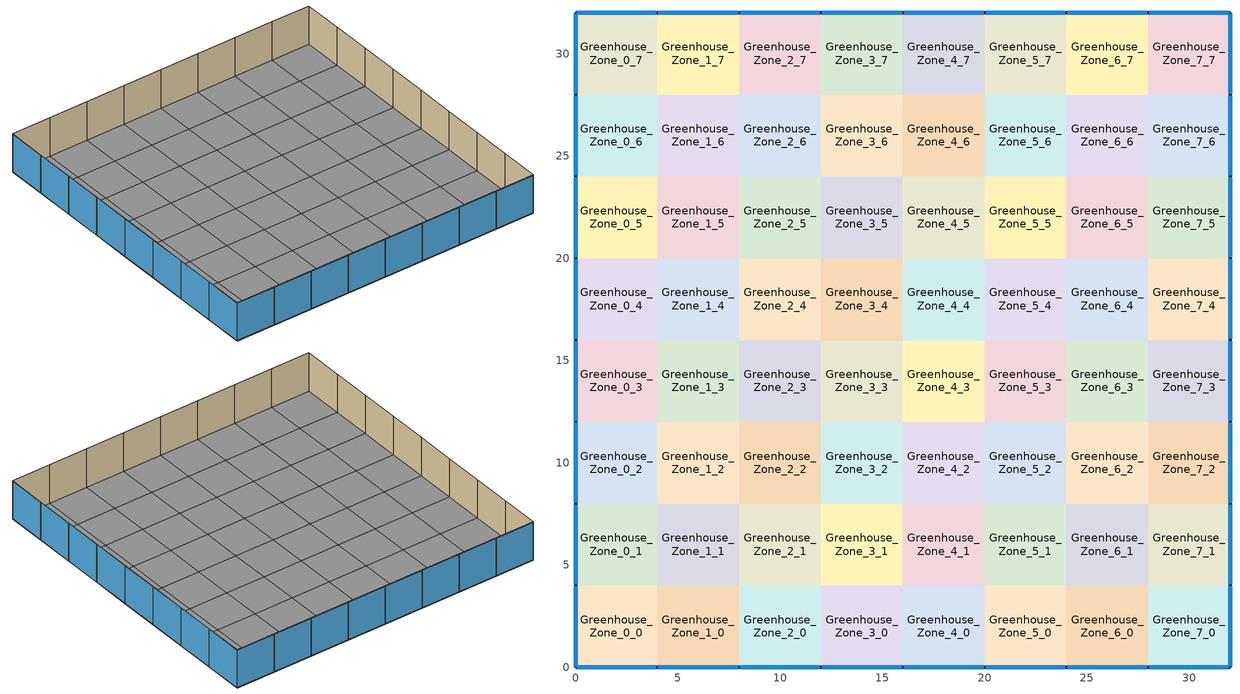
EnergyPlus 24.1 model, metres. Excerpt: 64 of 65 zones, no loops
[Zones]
Greenhouse_Zone_0_0
 floor ground (Floor Construction): 0,0 0,4 4,4 4,0 z0
 wall outside (Wall Construction): 0,4 0,0 4,0 z0:4
 window (Window Construction Main): 0,3.95 0,0.05 / 0.05,0 3.95,0 z0.05:3.95
Greenhouse_Zone_0_1
 floor ground (Floor Construction): 0,4 0,8 4,8 4,4 z0
 wall outside (Wall Construction): 0,8 0,4 z0:4
 window (Window Construction Main): 0,7.95 0,4.05 z0.05:3.95
Greenhouse_Zone_0_2
 floor ground (Floor Construction): 0,8 0,12 4,12 4,8 z0
 wall outside (Wall Construction): 0,12 0,8 z0:4
 window (Window Construction Main): 0,11.95 0,8.05 z0.05:3.95
Greenhouse_Zone_0_3
 floor ground (Floor Construction): 0,12 0,16 4,16 4,12 z0
 wall outside (Wall Construction): 0,16 0,12 z0:4
 window (Window Construction Main): 0,15.95 0,12.05 z0.05:3.95
Greenhouse_Zone_0_4
 floor ground (Floor Construction): 0,16 0,20 4,20 4,16 z0
 wall outside (Wall Construction): 0,20 0,16 z0:4
 window (Window Construction Main): 0,19.95 0,16.05 z0.05:3.95
Greenhouse_Zone_0_5
 floor ground (Floor Construction): 0,20 0,24 4,24 4,20 z0
 wall outside (Wall Construction): 0,24 0,20 z0:4
 window (Window Construction Main): 0,23.95 0,20.05 z0.05:3.95
Greenhouse_Zone_0_6
 floor ground (Floor Construction): 0,24 0,28 4,28 4,24 z0
 wall outside (Wall Construction): 0,28 0,24 z0:4
 window (Window Construction Main): 0,27.95 0,24.05 z0.05:3.95
Greenhouse_Zone_0_7
 floor ground (Floor Construction): 0,28 0,32 4,32 4,28 z0
 wall outside (Wall Construction): 4,32 0,32 0,28 z0:4
 window (Window Construction Main): 0,31.95 0,28.05 / 3.95,32 0.05,32 z0.05:3.95
Greenhouse_Zone_1_0
 floor ground (Floor Construction): 4,0 4,4 8,4 8,0 z0
 wall outside (Wall Construction): 4,0 8,0 z0:4
 window (Window Construction Main): 4.05,0 7.95,0 z0.05:3.95
Greenhouse_Zone_1_1
 floor ground (Floor Construction): 4,4 4,8 8,8 8,4 z0
Greenhouse_Zone_1_2
 floor ground (Floor Construction): 4,8 4,12 8,12 8,8 z0
Greenhouse_Zone_1_3
 floor ground (Floor Construction): 4,12 4,16 8,16 8,12 z0
Greenhouse_Zone_1_4
 floor ground (Floor Construction): 4,16 4,20 8,20 8,16 z0
Greenhouse_Zone_1_5
 floor ground (Floor Construction): 4,20 4,24 8,24 8,20 z0
Greenhouse_Zone_1_6
 floor ground (Floor Construction): 4,24 4,28 8,28 8,24 z0
Greenhouse_Zone_1_7
 floor ground (Floor Construction): 4,28 4,32 8,32 8,28 z0
 wall outside (Wall Construction): 8,32 4,32 z0:4
 window (Window Construction Main): 7.95,32 4.05,32 z0.05:3.95
Greenhouse_Zone_2_0
 floor ground (Floor Construction): 8,0 8,4 12,4 12,0 z0
 wall outside (Wall Construction): 8,0 12,0 z0:4
 window (Window Construction Main): 8.05,0 11.95,0 z0.05:3.95
Greenhouse_Zone_2_1
 floor ground (Floor Construction): 8,4 8,8 12,8 12,4 z0
Greenhouse_Zone_2_2
 floor ground (Floor Construction): 8,8 8,12 12,12 12,8 z0
Greenhouse_Zone_2_3
 floor ground (Floor Construction): 8,12 8,16 12,16 12,12 z0
Greenhouse_Zone_2_4
 floor ground (Floor Construction): 8,16 8,20 12,20 12,16 z0
Greenhouse_Zone_2_5
 floor ground (Floor Construction): 8,20 8,24 12,24 12,20 z0
Greenhouse_Zone_2_6
 floor ground (Floor Construction): 8,24 8,28 12,28 12,24 z0
Greenhouse_Zone_2_7
 floor ground (Floor Construction): 8,28 8,32 12,32 12,28 z0
 wall outside (Wall Construction): 12,32 8,32 z0:4
 window (Window Construction Main): 11.95,32 8.05,32 z0.05:3.95
Greenhouse_Zone_3_0
 floor ground (Floor Construction): 12,0 12,4 16,4 16,0 z0
 wall outside (Wall Construction): 12,0 16,0 z0:4
 window (Window Construction Main): 12.05,0 15.95,0 z0.05:3.95
Greenhouse_Zone_3_1
 floor ground (Floor Construction): 12,4 12,8 16,8 16,4 z0
Greenhouse_Zone_3_2
 floor ground (Floor Construction): 12,8 12,12 16,12 16,8 z0
Greenhouse_Zone_3_3
 floor ground (Floor Construction): 12,12 12,16 16,16 16,12 z0
Greenhouse_Zone_3_4
 floor ground (Floor Construction): 12,16 12,20 16,20 16,16 z0
Greenhouse_Zone_3_5
 floor ground (Floor Construction): 12,20 12,24 16,24 16,20 z0
Greenhouse_Zone_3_6
 floor ground (Floor Construction): 12,24 12,28 16,28 16,24 z0
Greenhouse_Zone_3_7
 floor ground (Floor Construction): 12,28 12,32 16,32 16,28 z0
 wall outside (Wall Construction): 16,32 12,32 z0:4
 window (Window Construction Main): 15.95,32 12.05,32 z0.05:3.95
Greenhouse_Zone_4_0
 floor ground (Floor Construction): 16,0 16,4 20,4 20,0 z0
 wall outside (Wall Construction): 16,0 20,0 z0:4
 window (Window Construction Main): 16.05,0 19.95,0 z0.05:3.95
Greenhouse_Zone_4_1
 floor ground (Floor Construction): 16,4 16,8 20,8 20,4 z0
Greenhouse_Zone_4_2
 floor ground (Floor Construction): 16,8 16,12 20,12 20,8 z0
Greenhouse_Zone_4_3
 floor ground (Floor Construction): 16,12 16,16 20,16 20,12 z0
Greenhouse_Zone_4_4
 floor ground (Floor Construction): 16,16 16,20 20,20 20,16 z0
Greenhouse_Zone_4_5
 floor ground (Floor Construction): 16,20 16,24 20,24 20,20 z0
Greenhouse_Zone_4_6
 floor ground (Floor Construction): 16,24 16,28 20,28 20,24 z0
Greenhouse_Zone_4_7
 floor ground (Floor Construction): 16,28 16,32 20,32 20,28 z0
 wall outside (Wall Construction): 20,32 16,32 z0:4
 window (Window Construction Main): 19.95,32 16.05,32 z0.05:3.95
Greenhouse_Zone_5_0
 floor ground (Floor Construction): 20,0 20,4 24,4 24,0 z0
 wall outside (Wall Construction): 20,0 24,0 z0:4
 window (Window Construction Main): 20.05,0 23.95,0 z0.05:3.95
Greenhouse_Zone_5_1
 floor ground (Floor Construction): 20,4 20,8 24,8 24,4 z0
Greenhouse_Zone_5_2
 floor ground (Floor Construction): 20,8 20,12 24,12 24,8 z0
Greenhouse_Zone_5_3
 floor ground (Floor Construction): 20,12 20,16 24,16 24,12 z0
Greenhouse_Zone_5_4
 floor ground (Floor Construction): 20,16 20,20 24,20 24,16 z0
Greenhouse_Zone_5_5
 floor ground (Floor Construction): 20,20 20,24 24,24 24,20 z0
Greenhouse_Zone_5_6
 floor ground (Floor Construction): 20,24 20,28 24,28 24,24 z0
Greenhouse_Zone_5_7
 floor ground (Floor Construction): 20,28 20,32 24,32 24,28 z0
 wall outside (Wall Construction): 24,32 20,32 z0:4
 window (Window Construction Main): 23.95,32 20.05,32 z0.05:3.95
Greenhouse_Zone_6_0
 floor ground (Floor Construction): 24,0 24,4 28,4 28,0 z0
 wall outside (Wall Construction): 24,0 28,0 z0:4
 window (Window Construction Main): 24.05,0 27.95,0 z0.05:3.95
Greenhouse_Zone_6_1
 floor ground (Floor Construction): 24,4 24,8 28,8 28,4 z0
Greenhouse_Zone_6_2
 floor ground (Floor Construction): 24,8 24,12 28,12 28,8 z0
Greenhouse_Zone_6_3
 floor ground (Floor Construction): 24,12 24,16 28,16 28,12 z0
Greenhouse_Zone_6_4
 floor ground (Floor Construction): 24,16 24,20 28,20 28,16 z0
Greenhouse_Zone_6_5
 floor ground (Floor Construction): 24,20 24,24 28,24 28,20 z0
Greenhouse_Zone_6_6
 floor ground (Floor Construction): 24,24 24,28 28,28 28,24 z0
Greenhouse_Zone_6_7
 floor ground (Floor Construction): 24,28 24,32 28,32 28,28 z0
 wall outside (Wall Construction): 28,32 24,32 z0:4
 window (Window Construction Main): 27.95,32 24.05,32 z0.05:3.95
Greenhouse_Zone_7_0
 floor ground (Floor Construction): 28,0 28,4 32,4 32,0 z0
 wall outside (Wall Construction): 28,0 32,0 32,4 z0:4
 window (Window Construction Main): 32,0.05 32,3.95 / 28.05,0 31.95,0 z0.05:3.95
Greenhouse_Zone_7_1
 floor ground (Floor Construction): 28,4 28,8 32,8 32,4 z0
 wall outside (Wall Construction): 32,4 32,8 z0:4
 window (Window Construction Main): 32,4.05 32,7.95 z0.05:3.95
Greenhouse_Zone_7_2
 floor ground (Floor Construction): 28,8 28,12 32,12 32,8 z0
 wall outside (Wall Construction): 32,8 32,12 z0:4
 window (Window Construction Main): 32,8.05 32,11.95 z0.05:3.95
Greenhouse_Zone_7_3
 floor ground (Floor Construction): 28,12 28,16 32,16 32,12 z0
 wall outside (Wall Construction): 32,12 32,16 z0:4
 window (Window Construction Main): 32,12.05 32,15.95 z0.05:3.95
Greenhouse_Zone_7_4
 floor ground (Floor Construction): 28,16 28,20 32,20 32,16 z0
 wall outside (Wall Construction): 32,16 32,20 z0:4
 window (Window Construction Main): 32,16.05 32,19.95 z0.05:3.95
Greenhouse_Zone_7_5
 floor ground (Floor Construction): 28,20 28,24 32,24 32,20 z0
 wall outside (Wall Construction): 32,20 32,24 z0:4
 window (Window Construction Main): 32,20.05 32,23.95 z0.05:3.95
Greenhouse_Zone_7_6
 floor ground (Floor Construction): 28,24 28,28 32,28 32,24 z0
 wall outside (Wall Construction): 32,24 32,28 z0:4
 window (Window Construction Main): 32,24.05 32,27.95 z0.05:3.95
Greenhouse_Zone_7_7
 floor ground (Floor Construction): 28,28 28,32 32,32 32,28 z0
 wall outside (Wall Construction): 32,28 32,32 28,32 z0:4
 window (Window Construction Main): 31.95,32 28.05,32 / 32,28.05 32,31.95 z0.05:3.95
[Building]
Building 1
[SizingPeriod:DesignDay] Month=1; Day of Month=1; Day Type=SummerDesignDay; Maximum Dry-Bulb Temperature {C}=23; Daily Dry-Bulb Temperature Range {deltaC}=0; Dry-Bulb Temperature Range Modifier Type=DefaultMultipliers; Humidity Condition Type=WetBulb; Wetbulb or DewPoint at Maximum Dry-Bulb {C}=23; Barometric Pressure {Pa}=31000; Wind Speed {m/s}=0; Wind Direction {deg}=0; Rain Indicator=No; Snow Indicator=No; Daylight Saving Time Indicator=No; Solar Model Indicator=ASHRAEClearSky; Sky Clearness=0; Begin Environment Reset Mode=FullResetAtBeginEnvironment
Sizing Period Design Day 1; Sizing Period Design Day 10; Sizing Period Design Day 11; Sizing Period Design Day 12; Sizing Period Design Day 13; Sizing Period Design Day 14; Sizing Period Design Day 15; Sizing Period Design Day 16; Sizing Period Design Day 2; Sizing Period Design Day 3; Sizing Period Design Day 4; Sizing Period Design Day 5; Sizing Period Design Day 6; Sizing Period Design Day 7; Sizing Period Design Day 8; Sizing Period Design Day 9
[Material] Roughness=Smooth; Thermal Absorptance=0.9; Solar Absorptance=0.7; Visible Absorptance=0.7
Name | Thickness {m} | Conductivity {W/m-K} | Density {kg/m3} | Specific Heat {J/kg-K}
Floor Material | 0.1 | 1.3 | 2300 | 1400
Wall Material | 0.2 | 50 | 7850 | 500
[WindowMaterial:SimpleGlazingSystem]
Window Material: U-Factor {W/m2-K}=5.8; Solar Heat Gain Coefficient=0.1; Visible Transmittance=0.8
[Construction]
Floor Construction: Floor Material
Wall Construction: Wall Material
Window Construction Main: Window Material
[Zone] Multiplier=1; Part of Total Floor Area=Yes
Greenhouse_Zone_0_0; Greenhouse_Zone_0_1; Greenhouse_Zone_0_2; Greenhouse_Zone_0_3; Greenhouse_Zone_0_4; Greenhouse_Zone_0_5; Greenhouse_Zone_0_6; Greenhouse_Zone_0_7; Greenhouse_Zone_1_0; Greenhouse_Zone_1_1; Greenhouse_Zone_1_2; Greenhouse_Zone_1_3; Greenhouse_Zone_1_4; Greenhouse_Zone_1_5; Greenhouse_Zone_1_6; Greenhouse_Zone_1_7; Greenhouse_Zone_2_0; Greenhouse_Zone_2_1; Greenhouse_Zone_2_2; Greenhouse_Zone_2_3; Greenhouse_Zone_2_4; Greenhouse_Zone_2_5; Greenhouse_Zone_2_6; Greenhouse_Zone_2_7; Greenhouse_Zone_3_0; Greenhouse_Zone_3_1; Greenhouse_Zone_3_2; Greenhouse_Zone_3_3; Greenhouse_Zone_3_4; Greenhouse_Zone_3_5; Greenhouse_Zone_3_6; Greenhouse_Zone_3_7; Greenhouse_Zone_4_0; Greenhouse_Zone_4_1; Greenhouse_Zone_4_2; Greenhouse_Zone_4_3; Greenhouse_Zone_4_4; Greenhouse_Zone_4_5; Greenhouse_Zone_4_6; Greenhouse_Zone_4_7; Greenhouse_Zone_5_0; Greenhouse_Zone_5_1; Greenhouse_Zone_5_2; Greenhouse_Zone_5_3; Greenhouse_Zone_5_4; Greenhouse_Zone_5_5; Greenhouse_Zone_5_6; Greenhouse_Zone_5_7; Greenhouse_Zone_6_0; Greenhouse_Zone_6_1; Greenhouse_Zone_6_2; Greenhouse_Zone_6_3; Greenhouse_Zone_6_4; Greenhouse_Zone_6_5; Greenhouse_Zone_6_6; Greenhouse_Zone_6_7; Greenhouse_Zone_7_0; Greenhouse_Zone_7_1; Greenhouse_Zone_7_2; Greenhouse_Zone_7_3; Greenhouse_Zone_7_4; Greenhouse_Zone_7_5; Greenhouse_Zone_7_6; Greenhouse_Zone_7_7
[Space]
Name | Zone | Space Type
Greenhouse_Space_0_0 | Greenhouse_Zone_0_0 | Greenhouse_Type_0_0
Greenhouse_Space_0_1 | Greenhouse_Zone_0_1 | Greenhouse_Type_0_1
Greenhouse_Space_0_2 | Greenhouse_Zone_0_2 | Greenhouse_Type_0_2
Greenhouse_Space_0_3 | Greenhouse_Zone_0_3 | Greenhouse_Type_0_3
Greenhouse_Space_0_4 | Greenhouse_Zone_0_4 | Greenhouse_Type_0_4
Greenhouse_Space_0_5 | Greenhouse_Zone_0_5 | Greenhouse_Type_0_5
Greenhouse_Space_0_6 | Greenhouse_Zone_0_6 | Greenhouse_Type_0_6
Greenhouse_Space_0_7 | Greenhouse_Zone_0_7 | Greenhouse_Type_0_7
Greenhouse_Space_1_0 | Greenhouse_Zone_1_0 | Greenhouse_Type_1_0
Greenhouse_Space_1_1 | Greenhouse_Zone_1_1 | Greenhouse_Type_1_1
Greenhouse_Space_1_2 | Greenhouse_Zone_1_2 | Greenhouse_Type_1_2
Greenhouse_Space_1_3 | Greenhouse_Zone_1_3 | Greenhouse_Type_1_3
Greenhouse_Space_1_4 | Greenhouse_Zone_1_4 | Greenhouse_Type_1_4
Greenhouse_Space_1_5 | Greenhouse_Zone_1_5 | Greenhouse_Type_1_5
Greenhouse_Space_1_6 | Greenhouse_Zone_1_6 | Greenhouse_Type_1_6
Greenhouse_Space_1_7 | Greenhouse_Zone_1_7 | Greenhouse_Type_1_7
Greenhouse_Space_2_0 | Greenhouse_Zone_2_0 | Greenhouse_Type_2_0
Greenhouse_Space_2_1 | Greenhouse_Zone_2_1 | Greenhouse_Type_2_1
Greenhouse_Space_2_2 | Greenhouse_Zone_2_2 | Greenhouse_Type_2_2
Greenhouse_Space_2_3 | Greenhouse_Zone_2_3 | Greenhouse_Type_2_3
Greenhouse_Space_2_4 | Greenhouse_Zone_2_4 | Greenhouse_Type_2_4
Greenhouse_Space_2_5 | Greenhouse_Zone_2_5 | Greenhouse_Type_2_5
Greenhouse_Space_2_6 | Greenhouse_Zone_2_6 | Greenhouse_Type_2_6
Greenhouse_Space_2_7 | Greenhouse_Zone_2_7 | Greenhouse_Type_2_7
Greenhouse_Space_3_0 | Greenhouse_Zone_3_0 | Greenhouse_Type_3_0
Greenhouse_Space_3_1 | Greenhouse_Zone_3_1 | Greenhouse_Type_3_1
Greenhouse_Space_3_2 | Greenhouse_Zone_3_2 | Greenhouse_Type_3_2
Greenhouse_Space_3_3 | Greenhouse_Zone_3_3 | Greenhouse_Type_3_3
Greenhouse_Space_3_4 | Greenhouse_Zone_3_4 | Greenhouse_Type_3_4
Greenhouse_Space_3_5 | Greenhouse_Zone_3_5 | Greenhouse_Type_3_5
Greenhouse_Space_3_6 | Greenhouse_Zone_3_6 | Greenhouse_Type_3_6
Greenhouse_Space_3_7 | Greenhouse_Zone_3_7 | Greenhouse_Type_3_7
Greenhouse_Space_4_0 | Greenhouse_Zone_4_0 | Greenhouse_Type_4_0
Greenhouse_Space_4_1 | Greenhouse_Zone_4_1 | Greenhouse_Type_4_1
Greenhouse_Space_4_2 | Greenhouse_Zone_4_2 | Greenhouse_Type_4_2
Greenhouse_Space_4_3 | Greenhouse_Zone_4_3 | Greenhouse_Type_4_3
Greenhouse_Space_4_4 | Greenhouse_Zone_4_4 | Greenhouse_Type_4_4
Greenhouse_Space_4_5 | Greenhouse_Zone_4_5 | Greenhouse_Type_4_5
Greenhouse_Space_4_6 | Greenhouse_Zone_4_6 | Greenhouse_Type_4_6
Greenhouse_Space_4_7 | Greenhouse_Zone_4_7 | Greenhouse_Type_4_7
Greenhouse_Space_5_0 | Greenhouse_Zone_5_0 | Greenhouse_Type_5_0
Greenhouse_Space_5_1 | Greenhouse_Zone_5_1 | Greenhouse_Type_5_1
Greenhouse_Space_5_2 | Greenhouse_Zone_5_2 | Greenhouse_Type_5_2
Greenhouse_Space_5_3 | Greenhouse_Zone_5_3 | Greenhouse_Type_5_3
Greenhouse_Space_5_4 | Greenhouse_Zone_5_4 | Greenhouse_Type_5_4
Greenhouse_Space_5_5 | Greenhouse_Zone_5_5 | Greenhouse_Type_5_5
Greenhouse_Space_5_6 | Greenhouse_Zone_5_6 | Greenhouse_Type_5_6
Greenhouse_Space_5_7 | Greenhouse_Zone_5_7 | Greenhouse_Type_5_7
Greenhouse_Space_6_0 | Greenhouse_Zone_6_0 | Greenhouse_Type_6_0
Greenhouse_Space_6_1 | Greenhouse_Zone_6_1 | Greenhouse_Type_6_1
Greenhouse_Space_6_2 | Greenhouse_Zone_6_2 | Greenhouse_Type_6_2
Greenhouse_Space_6_3 | Greenhouse_Zone_6_3 | Greenhouse_Type_6_3
Greenhouse_Space_6_4 | Greenhouse_Zone_6_4 | Greenhouse_Type_6_4
Greenhouse_Space_6_5 | Greenhouse_Zone_6_5 | Greenhouse_Type_6_5
Greenhouse_Space_6_6 | Greenhouse_Zone_6_6 | Greenhouse_Type_6_6
Greenhouse_Space_6_7 | Greenhouse_Zone_6_7 | Greenhouse_Type_6_7
Greenhouse_Space_7_0 | Greenhouse_Zone_7_0 | Greenhouse_Type_7_0
Greenhouse_Space_7_1 | Greenhouse_Zone_7_1 | Greenhouse_Type_7_1
Greenhouse_Space_7_2 | Greenhouse_Zone_7_2 | Greenhouse_Type_7_2
Greenhouse_Space_7_3 | Greenhouse_Zone_7_3 | Greenhouse_Type_7_3
Greenhouse_Space_7_4 | Greenhouse_Zone_7_4 | Greenhouse_Type_7_4
Greenhouse_Space_7_5 | Greenhouse_Zone_7_5 | Greenhouse_Type_7_5
Greenhouse_Space_7_6 | Greenhouse_Zone_7_6 | Greenhouse_Type_7_6
Greenhouse_Space_7_7 | Greenhouse_Zone_7_7 | Greenhouse_Type_7_7
[SpaceList]
Greenhouse_Type_0_0: Greenhouse_Space_0_0
Greenhouse_Type_0_1: Greenhouse_Space_0_1
Greenhouse_Type_0_2: Greenhouse_Space_0_2
Greenhouse_Type_0_3: Greenhouse_Space_0_3
Greenhouse_Type_0_4: Greenhouse_Space_0_4
Greenhouse_Type_0_5: Greenhouse_Space_0_5
Greenhouse_Type_0_6: Greenhouse_Space_0_6
Greenhouse_Type_0_7: Greenhouse_Space_0_7
Greenhouse_Type_1_0: Greenhouse_Space_1_0
Greenhouse_Type_1_1: Greenhouse_Space_1_1
Greenhouse_Type_1_2: Greenhouse_Space_1_2
Greenhouse_Type_1_3: Greenhouse_Space_1_3
Greenhouse_Type_1_4: Greenhouse_Space_1_4
Greenhouse_Type_1_5: Greenhouse_Space_1_5
Greenhouse_Type_1_6: Greenhouse_Space_1_6
Greenhouse_Type_1_7: Greenhouse_Space_1_7
Greenhouse_Type_2_0: Greenhouse_Space_2_0
Greenhouse_Type_2_1: Greenhouse_Space_2_1
Greenhouse_Type_2_2: Greenhouse_Space_2_2
Greenhouse_Type_2_3: Greenhouse_Space_2_3
Greenhouse_Type_2_4: Greenhouse_Space_2_4
Greenhouse_Type_2_5: Greenhouse_Space_2_5
Greenhouse_Type_2_6: Greenhouse_Space_2_6
Greenhouse_Type_2_7: Greenhouse_Space_2_7
Greenhouse_Type_3_0: Greenhouse_Space_3_0
Greenhouse_Type_3_1: Greenhouse_Space_3_1
Greenhouse_Type_3_2: Greenhouse_Space_3_2
Greenhouse_Type_3_3: Greenhouse_Space_3_3
Greenhouse_Type_3_4: Greenhouse_Space_3_4
Greenhouse_Type_3_5: Greenhouse_Space_3_5
Greenhouse_Type_3_6: Greenhouse_Space_3_6
Greenhouse_Type_3_7: Greenhouse_Space_3_7
Greenhouse_Type_4_0: Greenhouse_Space_4_0
Greenhouse_Type_4_1: Greenhouse_Space_4_1
Greenhouse_Type_4_2: Greenhouse_Space_4_2
Greenhouse_Type_4_3: Greenhouse_Space_4_3
Greenhouse_Type_4_4: Greenhouse_Space_4_4
Greenhouse_Type_4_5: Greenhouse_Space_4_5
Greenhouse_Type_4_6: Greenhouse_Space_4_6
Greenhouse_Type_4_7: Greenhouse_Space_4_7
Greenhouse_Type_5_0: Greenhouse_Space_5_0
Greenhouse_Type_5_1: Greenhouse_Space_5_1
Greenhouse_Type_5_2: Greenhouse_Space_5_2
Greenhouse_Type_5_3: Greenhouse_Space_5_3
Greenhouse_Type_5_4: Greenhouse_Space_5_4
Greenhouse_Type_5_5: Greenhouse_Space_5_5
Greenhouse_Type_5_6: Greenhouse_Space_5_6
Greenhouse_Type_5_7: Greenhouse_Space_5_7
Greenhouse_Type_6_0: Greenhouse_Space_6_0
Greenhouse_Type_6_1: Greenhouse_Space_6_1
Greenhouse_Type_6_2: Greenhouse_Space_6_2
Greenhouse_Type_6_3: Greenhouse_Space_6_3
Greenhouse_Type_6_4: Greenhouse_Space_6_4
Greenhouse_Type_6_5: Greenhouse_Space_6_5
Greenhouse_Type_6_6: Greenhouse_Space_6_6
Greenhouse_Type_6_7: Greenhouse_Space_6_7
Greenhouse_Type_7_0: Greenhouse_Space_7_0
Greenhouse_Type_7_1: Greenhouse_Space_7_1
Greenhouse_Type_7_2: Greenhouse_Space_7_2
Greenhouse_Type_7_3: Greenhouse_Space_7_3
Greenhouse_Type_7_4: Greenhouse_Space_7_4
Greenhouse_Type_7_5: Greenhouse_Space_7_5
Greenhouse_Type_7_6: Greenhouse_Space_7_6
Greenhouse_Type_7_7: Greenhouse_Space_7_7
[ZoneMixing] Schedule=Always On Continuous; Design Flow Rate Calculation Method=Flow/Zone; Design Flow Rate {m3/s}=0.1
Name | Zone or Space | Source Zone or Space
Air Mixing from Zone (0&#44 0) to (0&#44 1) | Greenhouse_Zone_0_0 | Greenhouse_Zone_0_1
Air Mixing from Zone (0&#44 0) to (1&#44 0) | Greenhouse_Zone_0_0 | Greenhouse_Zone_1_0
Air Mixing from Zone (0&#44 1) to (0&#44 0) | Greenhouse_Zone_0_1 | Greenhouse_Zone_0_0
Air Mixing from Zone (0&#44 1) to (0&#44 2) | Greenhouse_Zone_0_1 | Greenhouse_Zone_0_2
Air Mixing from Zone (0&#44 1) to (1&#44 1) | Greenhouse_Zone_0_1 | Greenhouse_Zone_1_1
Air Mixing from Zone (0&#44 2) to (0&#44 1) | Greenhouse_Zone_0_2 | Greenhouse_Zone_0_1
Air Mixing from Zone (0&#44 2) to (0&#44 3) | Greenhouse_Zone_0_2 | Greenhouse_Zone_0_3
Air Mixing from Zone (0&#44 2) to (1&#44 2) | Greenhouse_Zone_0_2 | Greenhouse_Zone_1_2
Air Mixing from Zone (0&#44 3) to (0&#44 2) | Greenhouse_Zone_0_3 | Greenhouse_Zone_0_2
Air Mixing from Zone (0&#44 3) to (0&#44 4) | Greenhouse_Zone_0_3 | Greenhouse_Zone_0_4
Air Mixing from Zone (0&#44 3) to (1&#44 3) | Greenhouse_Zone_0_3 | Greenhouse_Zone_1_3
Air Mixing from Zone (0&#44 4) to (0&#44 3) | Greenhouse_Zone_0_4 | Greenhouse_Zone_0_3
Air Mixing from Zone (0&#44 4) to (0&#44 5) | Greenhouse_Zone_0_4 | Greenhouse_Zone_0_5
Air Mixing from Zone (0&#44 4) to (1&#44 4) | Greenhouse_Zone_0_4 | Greenhouse_Zone_1_4
Air Mixing from Zone (0&#44 5) to (0&#44 4) | Greenhouse_Zone_0_5 | Greenhouse_Zone_0_4
Air Mixing from Zone (0&#44 5) to (0&#44 6) | Greenhouse_Zone_0_5 | Greenhouse_Zone_0_6
Air Mixing from Zone (0&#44 5) to (1&#44 5) | Greenhouse_Zone_0_5 | Greenhouse_Zone_1_5
Air Mixing from Zone (0&#44 6) to (0&#44 5) | Greenhouse_Zone_0_6 | Greenhouse_Zone_0_5
Air Mixing from Zone (0&#44 6) to (0&#44 7) | Greenhouse_Zone_0_6 | Greenhouse_Zone_0_7
Air Mixing from Zone (0&#44 6) to (1&#44 6) | Greenhouse_Zone_0_6 | Greenhouse_Zone_1_6
Air Mixing from Zone (0&#44 7) to (0&#44 6) | Greenhouse_Zone_0_7 | Greenhouse_Zone_0_6
Air Mixing from Zone (0&#44 7) to (1&#44 7) | Greenhouse_Zone_0_7 | Greenhouse_Zone_1_7
Air Mixing from Zone (1&#44 0) to (0&#44 0) | Greenhouse_Zone_1_0 | Greenhouse_Zone_0_0
Air Mixing from Zone (1&#44 0) to (1&#44 1) | Greenhouse_Zone_1_0 | Greenhouse_Zone_1_1
Air Mixing from Zone (1&#44 0) to (2&#44 0) | Greenhouse_Zone_1_0 | Greenhouse_Zone_2_0
Air Mixing from Zone (1&#44 1) to (0&#44 1) | Greenhouse_Zone_1_1 | Greenhouse_Zone_0_1
Air Mixing from Zone (1&#44 1) to (1&#44 0) | Greenhouse_Zone_1_1 | Greenhouse_Zone_1_0
Air Mixing from Zone (1&#44 1) to (1&#44 2) | Greenhouse_Zone_1_1 | Greenhouse_Zone_1_2
Air Mixing from Zone (1&#44 1) to (2&#44 1) | Greenhouse_Zone_1_1 | Greenhouse_Zone_2_1
Air Mixing from Zone (1&#44 2) to (0&#44 2) | Greenhouse_Zone_1_2 | Greenhouse_Zone_0_2
Air Mixing from Zone (1&#44 2) to (1&#44 1) | Greenhouse_Zone_1_2 | Greenhouse_Zone_1_1
Air Mixing from Zone (1&#44 2) to (1&#44 3) | Greenhouse_Zone_1_2 | Greenhouse_Zone_1_3
Air Mixing from Zone (1&#44 2) to (2&#44 2) | Greenhouse_Zone_1_2 | Greenhouse_Zone_2_2
Air Mixing from Zone (1&#44 3) to (0&#44 3) | Greenhouse_Zone_1_3 | Greenhouse_Zone_0_3
Air Mixing from Zone (1&#44 3) to (1&#44 2) | Greenhouse_Zone_1_3 | Greenhouse_Zone_1_2
Air Mixing from Zone (1&#44 3) to (1&#44 4) | Greenhouse_Zone_1_3 | Greenhouse_Zone_1_4
Air Mixing from Zone (1&#44 3) to (2&#44 3) | Greenhouse_Zone_1_3 | Greenhouse_Zone_2_3
Air Mixing from Zone (1&#44 4) to (0&#44 4) | Greenhouse_Zone_1_4 | Greenhouse_Zone_0_4
Air Mixing from Zone (1&#44 4) to (1&#44 3) | Greenhouse_Zone_1_4 | Greenhouse_Zone_1_3
Air Mixing from Zone (1&#44 4) to (1&#44 5) | Greenhouse_Zone_1_4 | Greenhouse_Zone_1_5
Air Mixing from Zone (1&#44 4) to (2&#44 4) | Greenhouse_Zone_1_4 | Greenhouse_Zone_2_4
Air Mixing from Zone (1&#44 5) to (0&#44 5) | Greenhouse_Zone_1_5 | Greenhouse_Zone_0_5
Air Mixing from Zone (1&#44 5) to (1&#44 4) | Greenhouse_Zone_1_5 | Greenhouse_Zone_1_4
Air Mixing from Zone (1&#44 5) to (1&#44 6) | Greenhouse_Zone_1_5 | Greenhouse_Zone_1_6
Air Mixing from Zone (1&#44 5) to (2&#44 5) | Greenhouse_Zone_1_5 | Greenhouse_Zone_2_5
Air Mixing from Zone (1&#44 6) to (0&#44 6) | Greenhouse_Zone_1_6 | Greenhouse_Zone_0_6
Air Mixing from Zone (1&#44 6) to (1&#44 5) | Greenhouse_Zone_1_6 | Greenhouse_Zone_1_5
Air Mixing from Zone (1&#44 6) to (1&#44 7) | Greenhouse_Zone_1_6 | Greenhouse_Zone_1_7
Air Mixing from Zone (1&#44 6) to (2&#44 6) | Greenhouse_Zone_1_6 | Greenhouse_Zone_2_6
Air Mixing from Zone (1&#44 7) to (0&#44 7) | Greenhouse_Zone_1_7 | Greenhouse_Zone_0_7
Air Mixing from Zone (1&#44 7) to (1&#44 6) | Greenhouse_Zone_1_7 | Greenhouse_Zone_1_6
Air Mixing from Zone (1&#44 7) to (2&#44 7) | Greenhouse_Zone_1_7 | Greenhouse_Zone_2_7
Air Mixing from Zone (2&#44 0) to (1&#44 0) | Greenhouse_Zone_2_0 | Greenhouse_Zone_1_0
Air Mixing from Zone (2&#44 0) to (2&#44 1) | Greenhouse_Zone_2_0 | Greenhouse_Zone_2_1
Air Mixing from Zone (2&#44 0) to (3&#44 0) | Greenhouse_Zone_2_0 | Greenhouse_Zone_3_0
Air Mixing from Zone (2&#44 1) to (1&#44 1) | Greenhouse_Zone_2_1 | Greenhouse_Zone_1_1
Air Mixing from Zone (2&#44 1) to (2&#44 0) | Greenhouse_Zone_2_1 | Greenhouse_Zone_2_0
Air Mixing from Zone (2&#44 1) to (2&#44 2) | Greenhouse_Zone_2_1 | Greenhouse_Zone_2_2
Air Mixing from Zone (2&#44 1) to (3&#44 1) | Greenhouse_Zone_2_1 | Greenhouse_Zone_3_1
Air Mixing from Zone (2&#44 2) to (1&#44 2) | Greenhouse_Zone_2_2 | Greenhouse_Zone_1_2
Air Mixing from Zone (2&#44 2) to (2&#44 1) | Greenhouse_Zone_2_2 | Greenhouse_Zone_2_1
Air Mixing from Zone (2&#44 2) to (2&#44 3) | Greenhouse_Zone_2_2 | Greenhouse_Zone_2_3
Air Mixing from Zone (2&#44 2) to (3&#44 2) | Greenhouse_Zone_2_2 | Greenhouse_Zone_3_2
Air Mixing from Zone (2&#44 3) to (1&#44 3) | Greenhouse_Zone_2_3 | Greenhouse_Zone_1_3
Air Mixing from Zone (2&#44 3) to (2&#44 2) | Greenhouse_Zone_2_3 | Greenhouse_Zone_2_2
Air Mixing from Zone (2&#44 3) to (2&#44 4) | Greenhouse_Zone_2_3 | Greenhouse_Zone_2_4
Air Mixing from Zone (2&#44 3) to (3&#44 3) | Greenhouse_Zone_2_3 | Greenhouse_Zone_3_3
Air Mixing from Zone (2&#44 4) to (1&#44 4) | Greenhouse_Zone_2_4 | Greenhouse_Zone_1_4
Air Mixing from Zone (2&#44 4) to (2&#44 3) | Greenhouse_Zone_2_4 | Greenhouse_Zone_2_3
Air Mixing from Zone (2&#44 4) to (2&#44 5) | Greenhouse_Zone_2_4 | Greenhouse_Zone_2_5
Air Mixing from Zone (2&#44 4) to (3&#44 4) | Greenhouse_Zone_2_4 | Greenhouse_Zone_3_4
Air Mixing from Zone (2&#44 5) to (1&#44 5) | Greenhouse_Zone_2_5 | Greenhouse_Zone_1_5
Air Mixing from Zone (2&#44 5) to (2&#44 4) | Greenhouse_Zone_2_5 | Greenhouse_Zone_2_4
Air Mixing from Zone (2&#44 5) to (2&#44 6) | Greenhouse_Zone_2_5 | Greenhouse_Zone_2_6
Air Mixing from Zone (2&#44 5) to (3&#44 5) | Greenhouse_Zone_2_5 | Greenhouse_Zone_3_5
Air Mixing from Zone (2&#44 6) to (1&#44 6) | Greenhouse_Zone_2_6 | Greenhouse_Zone_1_6
Air Mixing from Zone (2&#44 6) to (2&#44 5) | Greenhouse_Zone_2_6 | Greenhouse_Zone_2_5
Air Mixing from Zone (2&#44 6) to (2&#44 7) | Greenhouse_Zone_2_6 | Greenhouse_Zone_2_7
Air Mixing from Zone (2&#44 6) to (3&#44 6) | Greenhouse_Zone_2_6 | Greenhouse_Zone_3_6
Air Mixing from Zone (2&#44 7) to (1&#44 7) | Greenhouse_Zone_2_7 | Greenhouse_Zone_1_7
Air Mixing from Zone (2&#44 7) to (2&#44 6) | Greenhouse_Zone_2_7 | Greenhouse_Zone_2_6
Air Mixing from Zone (2&#44 7) to (3&#44 7) | Greenhouse_Zone_2_7 | Greenhouse_Zone_3_7
Air Mixing from Zone (3&#44 0) to (2&#44 0) | Greenhouse_Zone_3_0 | Greenhouse_Zone_2_0
Air Mixing from Zone (3&#44 0) to (3&#44 1) | Greenhouse_Zone_3_0 | Greenhouse_Zone_3_1
Air Mixing from Zone (3&#44 0) to (4&#44 0) | Greenhouse_Zone_3_0 | Greenhouse_Zone_4_0
Air Mixing from Zone (3&#44 1) to (2&#44 1) | Greenhouse_Zone_3_1 | Greenhouse_Zone_2_1
Air Mixing from Zone (3&#44 1) to (3&#44 0) | Greenhouse_Zone_3_1 | Greenhouse_Zone_3_0
Air Mixing from Zone (3&#44 1) to (3&#44 2) | Greenhouse_Zone_3_1 | Greenhouse_Zone_3_2
Air Mixing from Zone (3&#44 1) to (4&#44 1) | Greenhouse_Zone_3_1 | Greenhouse_Zone_4_1
Air Mixing from Zone (3&#44 2) to (2&#44 2) | Greenhouse_Zone_3_2 | Greenhouse_Zone_2_2
Air Mixing from Zone (3&#44 2) to (3&#44 1) | Greenhouse_Zone_3_2 | Greenhouse_Zone_3_1
Air Mixing from Zone (3&#44 2) to (3&#44 3) | Greenhouse_Zone_3_2 | Greenhouse_Zone_3_3
Air Mixing from Zone (3&#44 2) to (4&#44 2) | Greenhouse_Zone_3_2 | Greenhouse_Zone_4_2
Air Mixing from Zone (3&#44 3) to (2&#44 3) | Greenhouse_Zone_3_3 | Greenhouse_Zone_2_3
Air Mixing from Zone (3&#44 3) to (3&#44 2) | Greenhouse_Zone_3_3 | Greenhouse_Zone_3_2
Air Mixing from Zone (3&#44 3) to (3&#44 4) | Greenhouse_Zone_3_3 | Greenhouse_Zone_3_4
Air Mixing from Zone (3&#44 3) to (4&#44 3) | Greenhouse_Zone_3_3 | Greenhouse_Zone_4_3
Air Mixing from Zone (3&#44 4) to (2&#44 4) | Greenhouse_Zone_3_4 | Greenhouse_Zone_2_4
Air Mixing from Zone (3&#44 4) to (3&#44 3) | Greenhouse_Zone_3_4 | Greenhouse_Zone_3_3
Air Mixing from Zone (3&#44 4) to (3&#44 5) | Greenhouse_Zone_3_4 | Greenhouse_Zone_3_5
Air Mixing from Zone (3&#44 4) to (4&#44 4) | Greenhouse_Zone_3_4 | Greenhouse_Zone_4_4
Air Mixing from Zone (3&#44 5) to (2&#44 5) | Greenhouse_Zone_3_5 | Greenhouse_Zone_2_5
Air Mixing from Zone (3&#44 5) to (3&#44 4) | Greenhouse_Zone_3_5 | Greenhouse_Zone_3_4
Air Mixing from Zone (3&#44 5) to (3&#44 6) | Greenhouse_Zone_3_5 | Greenhouse_Zone_3_6
Air Mixing from Zone (3&#44 5) to (4&#44 5) | Greenhouse_Zone_3_5 | Greenhouse_Zone_4_5
Air Mixing from Zone (3&#44 6) to (2&#44 6) | Greenhouse_Zone_3_6 | Greenhouse_Zone_2_6
Air Mixing from Zone (3&#44 6) to (3&#44 5) | Greenhouse_Zone_3_6 | Greenhouse_Zone_3_5
Air Mixing from Zone (3&#44 6) to (3&#44 7) | Greenhouse_Zone_3_6 | Greenhouse_Zone_3_7
Air Mixing from Zone (3&#44 6) to (4&#44 6) | Greenhouse_Zone_3_6 | Greenhouse_Zone_4_6
Air Mixing from Zone (3&#44 7) to (2&#44 7) | Greenhouse_Zone_3_7 | Greenhouse_Zone_2_7
Air Mixing from Zone (3&#44 7) to (3&#44 6) | Greenhouse_Zone_3_7 | Greenhouse_Zone_3_6
Air Mixing from Zone (3&#44 7) to (4&#44 7) | Greenhouse_Zone_3_7 | Greenhouse_Zone_4_7
Air Mixing from Zone (4&#44 0) to (3&#44 0) | Greenhouse_Zone_4_0 | Greenhouse_Zone_3_0
Air Mixing from Zone (4&#44 0) to (4&#44 1) | Greenhouse_Zone_4_0 | Greenhouse_Zone_4_1
Air Mixing from Zone (4&#44 0) to (5&#44 0) | Greenhouse_Zone_4_0 | Greenhouse_Zone_5_0
Air Mixing from Zone (4&#44 1) to (3&#44 1) | Greenhouse_Zone_4_1 | Greenhouse_Zone_3_1
Air Mixing from Zone (4&#44 1) to (4&#44 0) | Greenhouse_Zone_4_1 | Greenhouse_Zone_4_0
Air Mixing from Zone (4&#44 1) to (4&#44 2) | Greenhouse_Zone_4_1 | Greenhouse_Zone_4_2
Air Mixing from Zone (4&#44 1) to (5&#44 1) | Greenhouse_Zone_4_1 | Greenhouse_Zone_5_1
Air Mixing from Zone (4&#44 2) to (3&#44 2) | Greenhouse_Zone_4_2 | Greenhouse_Zone_3_2
Air Mixing from Zone (4&#44 2) to (4&#44 1) | Greenhouse_Zone_4_2 | Greenhouse_Zone_4_1
Air Mixing from Zone (4&#44 2) to (4&#44 3) | Greenhouse_Zone_4_2 | Greenhouse_Zone_4_3
Air Mixing from Zone (4&#44 2) to (5&#44 2) | Greenhouse_Zone_4_2 | Greenhouse_Zone_5_2
Air Mixing from Zone (4&#44 3) to (3&#44 3) | Greenhouse_Zone_4_3 | Greenhouse_Zone_3_3
Air Mixing from Zone (4&#44 3) to (4&#44 2) | Greenhouse_Zone_4_3 | Greenhouse_Zone_4_2
Air Mixing from Zone (4&#44 3) to (4&#44 4) | Greenhouse_Zone_4_3 | Greenhouse_Zone_4_4
Air Mixing from Zone (4&#44 3) to (5&#44 3) | Greenhouse_Zone_4_3 | Greenhouse_Zone_5_3
Air Mixing from Zone (4&#44 4) to (3&#44 4) | Greenhouse_Zone_4_4 | Greenhouse_Zone_3_4
Air Mixing from Zone (4&#44 4) to (4&#44 3) | Greenhouse_Zone_4_4 | Greenhouse_Zone_4_3
Air Mixing from Zone (4&#44 4) to (4&#44 5) | Greenhouse_Zone_4_4 | Greenhouse_Zone_4_5
Air Mixing from Zone (4&#44 4) to (5&#44 4) | Greenhouse_Zone_4_4 | Greenhouse_Zone_5_4
Air Mixing from Zone (4&#44 5) to (3&#44 5) | Greenhouse_Zone_4_5 | Greenhouse_Zone_3_5
Air Mixing from Zone (4&#44 5) to (4&#44 4) | Greenhouse_Zone_4_5 | Greenhouse_Zone_4_4
Air Mixing from Zone (4&#44 5) to (4&#44 6) | Greenhouse_Zone_4_5 | Greenhouse_Zone_4_6
Air Mixing from Zone (4&#44 5) to (5&#44 5) | Greenhouse_Zone_4_5 | Greenhouse_Zone_5_5
Air Mixing from Zone (4&#44 6) to (3&#44 6) | Greenhouse_Zone_4_6 | Greenhouse_Zone_3_6
Air Mixing from Zone (4&#44 6) to (4&#44 5) | Greenhouse_Zone_4_6 | Greenhouse_Zone_4_5
Air Mixing from Zone (4&#44 6) to (4&#44 7) | Greenhouse_Zone_4_6 | Greenhouse_Zone_4_7
Air Mixing from Zone (4&#44 6) to (5&#44 6) | Greenhouse_Zone_4_6 | Greenhouse_Zone_5_6
Air Mixing from Zone (4&#44 7) to (3&#44 7) | Greenhouse_Zone_4_7 | Greenhouse_Zone_3_7
Air Mixing from Zone (4&#44 7) to (4&#44 6) | Greenhouse_Zone_4_7 | Greenhouse_Zone_4_6
Air Mixing from Zone (4&#44 7) to (5&#44 7) | Greenhouse_Zone_4_7 | Greenhouse_Zone_5_7
Air Mixing from Zone (5&#44 0) to (4&#44 0) | Greenhouse_Zone_5_0 | Greenhouse_Zone_4_0
Air Mixing from Zone (5&#44 0) to (5&#44 1) | Greenhouse_Zone_5_0 | Greenhouse_Zone_5_1
Air Mixing from Zone (5&#44 0) to (6&#44 0) | Greenhouse_Zone_5_0 | Greenhouse_Zone_6_0
Air Mixing from Zone (5&#44 1) to (4&#44 1) | Greenhouse_Zone_5_1 | Greenhouse_Zone_4_1
Air Mixing from Zone (5&#44 1) to (5&#44 0) | Greenhouse_Zone_5_1 | Greenhouse_Zone_5_0
Air Mixing from Zone (5&#44 1) to (5&#44 2) | Greenhouse_Zone_5_1 | Greenhouse_Zone_5_2
Air Mixing from Zone (5&#44 1) to (6&#44 1) | Greenhouse_Zone_5_1 | Greenhouse_Zone_6_1
Air Mixing from Zone (5&#44 2) to (4&#44 2) | Greenhouse_Zone_5_2 | Greenhouse_Zone_4_2
Air Mixing from Zone (5&#44 2) to (5&#44 1) | Greenhouse_Zone_5_2 | Greenhouse_Zone_5_1
Air Mixing from Zone (5&#44 2) to (5&#44 3) | Greenhouse_Zone_5_2 | Greenhouse_Zone_5_3
Air Mixing from Zone (5&#44 2) to (6&#44 2) | Greenhouse_Zone_5_2 | Greenhouse_Zone_6_2
Air Mixing from Zone (5&#44 3) to (4&#44 3) | Greenhouse_Zone_5_3 | Greenhouse_Zone_4_3
Air Mixing from Zone (5&#44 3) to (5&#44 2) | Greenhouse_Zone_5_3 | Greenhouse_Zone_5_2
Air Mixing from Zone (5&#44 3) to (5&#44 4) | Greenhouse_Zone_5_3 | Greenhouse_Zone_5_4
Air Mixing from Zone (5&#44 3) to (6&#44 3) | Greenhouse_Zone_5_3 | Greenhouse_Zone_6_3
Air Mixing from Zone (5&#44 4) to (4&#44 4) | Greenhouse_Zone_5_4 | Greenhouse_Zone_4_4
Air Mixing from Zone (5&#44 4) to (5&#44 3) | Greenhouse_Zone_5_4 | Greenhouse_Zone_5_3
Air Mixing from Zone (5&#44 4) to (5&#44 5) | Greenhouse_Zone_5_4 | Greenhouse_Zone_5_5
Air Mixing from Zone (5&#44 4) to (6&#44 4) | Greenhouse_Zone_5_4 | Greenhouse_Zone_6_4
Air Mixing from Zone (5&#44 5) to (4&#44 5) | Greenhouse_Zone_5_5 | Greenhouse_Zone_4_5
Air Mixing from Zone (5&#44 5) to (5&#44 4) | Greenhouse_Zone_5_5 | Greenhouse_Zone_5_4
Air Mixing from Zone (5&#44 5) to (5&#44 6) | Greenhouse_Zone_5_5 | Greenhouse_Zone_5_6
Air Mixing from Zone (5&#44 5) to (6&#44 5) | Greenhouse_Zone_5_5 | Greenhouse_Zone_6_5
Air Mixing from Zone (5&#44 6) to (4&#44 6) | Greenhouse_Zone_5_6 | Greenhouse_Zone_4_6
Air Mixing from Zone (5&#44 6) to (5&#44 5) | Greenhouse_Zone_5_6 | Greenhouse_Zone_5_5
Air Mixing from Zone (5&#44 6) to (5&#44 7) | Greenhouse_Zone_5_6 | Greenhouse_Zone_5_7
Air Mixing from Zone (5&#44 6) to (6&#44 6) | Greenhouse_Zone_5_6 | Greenhouse_Zone_6_6
Air Mixing from Zone (5&#44 7) to (4&#44 7) | Greenhouse_Zone_5_7 | Greenhouse_Zone_4_7
Air Mixing from Zone (5&#44 7) to (5&#44 6) | Greenhouse_Zone_5_7 | Greenhouse_Zone_5_6
Air Mixing from Zone (5&#44 7) to (6&#44 7) | Greenhouse_Zone_5_7 | Greenhouse_Zone_6_7
Air Mixing from Zone (6&#44 0) to (5&#44 0) | Greenhouse_Zone_6_0 | Greenhouse_Zone_5_0
Air Mixing from Zone (6&#44 0) to (6&#44 1) | Greenhouse_Zone_6_0 | Greenhouse_Zone_6_1
Air Mixing from Zone (6&#44 0) to (7&#44 0) | Greenhouse_Zone_6_0 | Greenhouse_Zone_7_0
Air Mixing from Zone (6&#44 1) to (5&#44 1) | Greenhouse_Zone_6_1 | Greenhouse_Zone_5_1
Air Mixing from Zone (6&#44 1) to (6&#44 0) | Greenhouse_Zone_6_1 | Greenhouse_Zone_6_0
Air Mixing from Zone (6&#44 1) to (6&#44 2) | Greenhouse_Zone_6_1 | Greenhouse_Zone_6_2
Air Mixing from Zone (6&#44 1) to (7&#44 1) | Greenhouse_Zone_6_1 | Greenhouse_Zone_7_1
Air Mixing from Zone (6&#44 2) to (5&#44 2) | Greenhouse_Zone_6_2 | Greenhouse_Zone_5_2
Air Mixing from Zone (6&#44 2) to (6&#44 1) | Greenhouse_Zone_6_2 | Greenhouse_Zone_6_1
Air Mixing from Zone (6&#44 2) to (6&#44 3) | Greenhouse_Zone_6_2 | Greenhouse_Zone_6_3
Air Mixing from Zone (6&#44 2) to (7&#44 2) | Greenhouse_Zone_6_2 | Greenhouse_Zone_7_2
Air Mixing from Zone (6&#44 3) to (5&#44 3) | Greenhouse_Zone_6_3 | Greenhouse_Zone_5_3
Air Mixing from Zone (6&#44 3) to (6&#44 2) | Greenhouse_Zone_6_3 | Greenhouse_Zone_6_2
Air Mixing from Zone (6&#44 3) to (6&#44 4) | Greenhouse_Zone_6_3 | Greenhouse_Zone_6_4
Air Mixing from Zone (6&#44 3) to (7&#44 3) | Greenhouse_Zone_6_3 | Greenhouse_Zone_7_3
Air Mixing from Zone (6&#44 4) to (5&#44 4) | Greenhouse_Zone_6_4 | Greenhouse_Zone_5_4
Air Mixing from Zone (6&#44 4) to (6&#44 3) | Greenhouse_Zone_6_4 | Greenhouse_Zone_6_3
Air Mixing from Zone (6&#44 4) to (6&#44 5) | Greenhouse_Zone_6_4 | Greenhouse_Zone_6_5
Air Mixing from Zone (6&#44 4) to (7&#44 4) | Greenhouse_Zone_6_4 | Greenhouse_Zone_7_4
Air Mixing from Zone (6&#44 5) to (5&#44 5) | Greenhouse_Zone_6_5 | Greenhouse_Zone_5_5
Air Mixing from Zone (6&#44 5) to (6&#44 4) | Greenhouse_Zone_6_5 | Greenhouse_Zone_6_4
Air Mixing from Zone (6&#44 5) to (6&#44 6) | Greenhouse_Zone_6_5 | Greenhouse_Zone_6_6
Air Mixing from Zone (6&#44 5) to (7&#44 5) | Greenhouse_Zone_6_5 | Greenhouse_Zone_7_5
Air Mixing from Zone (6&#44 6) to (5&#44 6) | Greenhouse_Zone_6_6 | Greenhouse_Zone_5_6
Air Mixing from Zone (6&#44 6) to (6&#44 5) | Greenhouse_Zone_6_6 | Greenhouse_Zone_6_5
Air Mixing from Zone (6&#44 6) to (6&#44 7) | Greenhouse_Zone_6_6 | Greenhouse_Zone_6_7
Air Mixing from Zone (6&#44 6) to (7&#44 6) | Greenhouse_Zone_6_6 | Greenhouse_Zone_7_6
Air Mixing from Zone (6&#44 7) to (5&#44 7) | Greenhouse_Zone_6_7 | Greenhouse_Zone_5_7
Air Mixing from Zone (6&#44 7) to (6&#44 6) | Greenhouse_Zone_6_7 | Greenhouse_Zone_6_6
Air Mixing from Zone (6&#44 7) to (7&#44 7) | Greenhouse_Zone_6_7 | Greenhouse_Zone_7_7
Air Mixing from Zone (7&#44 0) to (6&#44 0) | Greenhouse_Zone_7_0 | Greenhouse_Zone_6_0
Air Mixing from Zone (7&#44 0) to (7&#44 1) | Greenhouse_Zone_7_0 | Greenhouse_Zone_7_1
Air Mixing from Zone (7&#44 1) to (6&#44 1) | Greenhouse_Zone_7_1 | Greenhouse_Zone_6_1
Air Mixing from Zone (7&#44 1) to (7&#44 0) | Greenhouse_Zone_7_1 | Greenhouse_Zone_7_0
Air Mixing from Zone (7&#44 1) to (7&#44 2) | Greenhouse_Zone_7_1 | Greenhouse_Zone_7_2
Air Mixing from Zone (7&#44 2) to (6&#44 2) | Greenhouse_Zone_7_2 | Greenhouse_Zone_6_2
Air Mixing from Zone (7&#44 2) to (7&#44 1) | Greenhouse_Zone_7_2 | Greenhouse_Zone_7_1
Air Mixing from Zone (7&#44 2) to (7&#44 3) | Greenhouse_Zone_7_2 | Greenhouse_Zone_7_3
Air Mixing from Zone (7&#44 3) to (6&#44 3) | Greenhouse_Zone_7_3 | Greenhouse_Zone_6_3
Air Mixing from Zone (7&#44 3) to (7&#44 2) | Greenhouse_Zone_7_3 | Greenhouse_Zone_7_2
Air Mixing from Zone (7&#44 3) to (7&#44 4) | Greenhouse_Zone_7_3 | Greenhouse_Zone_7_4
Air Mixing from Zone (7&#44 4) to (6&#44 4) | Greenhouse_Zone_7_4 | Greenhouse_Zone_6_4
Air Mixing from Zone (7&#44 4) to (7&#44 3) | Greenhouse_Zone_7_4 | Greenhouse_Zone_7_3
Air Mixing from Zone (7&#44 4) to (7&#44 5) | Greenhouse_Zone_7_4 | Greenhouse_Zone_7_5
Air Mixing from Zone (7&#44 5) to (6&#44 5) | Greenhouse_Zone_7_5 | Greenhouse_Zone_6_5
Air Mixing from Zone (7&#44 5) to (7&#44 4) | Greenhouse_Zone_7_5 | Greenhouse_Zone_7_4
Air Mixing from Zone (7&#44 5) to (7&#44 6) | Greenhouse_Zone_7_5 | Greenhouse_Zone_7_6
Air Mixing from Zone (7&#44 6) to (6&#44 6) | Greenhouse_Zone_7_6 | Greenhouse_Zone_6_6
Air Mixing from Zone (7&#44 6) to (7&#44 5) | Greenhouse_Zone_7_6 | Greenhouse_Zone_7_5
Air Mixing from Zone (7&#44 6) to (7&#44 7) | Greenhouse_Zone_7_6 | Greenhouse_Zone_7_7
Air Mixing from Zone (7&#44 7) to (6&#44 7) | Greenhouse_Zone_7_7 | Greenhouse_Zone_6_7
Air Mixing from Zone (7&#44 7) to (7&#44 6) | Greenhouse_Zone_7_7 | Greenhouse_Zone_7_6
[AvailabilityManager:Scheduled]
Name | Schedule
Air Loop for Greenhouse_Zone_0_5 Availability Manager | HVAC_Schedule_Greenhouse_Zone_0_5
Air Loop for Greenhouse_Zone_1_5 Availability Manager | HVAC_Schedule_Greenhouse_Zone_1_5
Air Loop for Greenhouse_Zone_2_0 Availability Manager | HVAC_Schedule_Greenhouse_Zone_2_0
Air Loop for Greenhouse_Zone_3_0 Availability Manager | HVAC_Schedule_Greenhouse_Zone_3_0
Air Loop for Greenhouse_Zone_4_2 Availability Manager | HVAC_Schedule_Greenhouse_Zone_4_2
Air Loop for Greenhouse_Zone_4_3 Availability Manager | HVAC_Schedule_Greenhouse_Zone_4_3
Air Loop for Greenhouse_Zone_6_0 Availability Manager | HVAC_Schedule_Greenhouse_Zone_6_0
Air Loop for Greenhouse_Zone_7_3 Availability Manager | HVAC_Schedule_Greenhouse_Zone_7_3
[Schedule:Constant]
Always On Continuous: Hourly Value=1
[Schedule:Day:Interval]
Schedule Day 13; Schedule Day 15; Schedule Day 17; Schedule Day 19; Schedule Day 33; Schedule Day 35; Schedule Day 37; Schedule Day 39: No, 24:00, 0
Schedule Day 14; Schedule Day 16; Schedule Day 18; Schedule Day 20: No, 02:00, 0, 03:00, 1, 24:00, 0
Schedule Day 34; Schedule Day 36; Schedule Day 38; Schedule Day 40: No, 01:00, 0, 02:00, 1, 24:00, 0
[Schedule:Week:Daily]
HVAC_Schedule_Greenhouse_Zone_0_5 Week Rule - Jan1-Feb21; HVAC_Schedule_Greenhouse_Zone_0_5 Week Rule - Mar1-Dec31: Schedule Day 15, Schedule Day 15, Schedule Day 15, Schedule Day 15, Schedule Day 15, Schedule Day 15, Schedule Day 15, Schedule Day 15, Schedule Day 15, Schedule Day 15, Schedule Day 15, Schedule Day 15
HVAC_Schedule_Greenhouse_Zone_0_5 Week Rule - Feb22-Feb28: Schedule Day 15, Schedule Day 15, Schedule Day 15, Schedule Day 15, Schedule Day 15, Schedule Day 15, Schedule Day 16, Schedule Day 15, Schedule Day 15, Schedule Day 15, Schedule Day 15, Schedule Day 15
HVAC_Schedule_Greenhouse_Zone_1_5 Week Rule - Jan1-Feb21; HVAC_Schedule_Greenhouse_Zone_1_5 Week Rule - Mar1-Dec31: Schedule Day 35, Schedule Day 35, Schedule Day 35, Schedule Day 35, Schedule Day 35, Schedule Day 35, Schedule Day 35, Schedule Day 35, Schedule Day 35, Schedule Day 35, Schedule Day 35, Schedule Day 35
HVAC_Schedule_Greenhouse_Zone_1_5 Week Rule - Feb22-Feb28: Schedule Day 35, Schedule Day 35, Schedule Day 35, Schedule Day 35, Schedule Day 35, Schedule Day 35, Schedule Day 36, Schedule Day 35, Schedule Day 35, Schedule Day 35, Schedule Day 35, Schedule Day 35
HVAC_Schedule_Greenhouse_Zone_2_0 Week Rule - Jan1-Feb21; HVAC_Schedule_Greenhouse_Zone_2_0 Week Rule - Mar1-Dec31: Schedule Day 13, Schedule Day 13, Schedule Day 13, Schedule Day 13, Schedule Day 13, Schedule Day 13, Schedule Day 13, Schedule Day 13, Schedule Day 13, Schedule Day 13, Schedule Day 13, Schedule Day 13
HVAC_Schedule_Greenhouse_Zone_2_0 Week Rule - Feb22-Feb28: Schedule Day 13, Schedule Day 13, Schedule Day 13, Schedule Day 13, Schedule Day 13, Schedule Day 13, Schedule Day 14, Schedule Day 13, Schedule Day 13, Schedule Day 13, Schedule Day 13, Schedule Day 13
HVAC_Schedule_Greenhouse_Zone_3_0 Week Rule - Jan1-Feb21; HVAC_Schedule_Greenhouse_Zone_3_0 Week Rule - Mar1-Dec31: Schedule Day 33, Schedule Day 33, Schedule Day 33, Schedule Day 33, Schedule Day 33, Schedule Day 33, Schedule Day 33, Schedule Day 33, Schedule Day 33, Schedule Day 33, Schedule Day 33, Schedule Day 33
HVAC_Schedule_Greenhouse_Zone_3_0 Week Rule - Feb22-Feb28: Schedule Day 33, Schedule Day 33, Schedule Day 33, Schedule Day 33, Schedule Day 33, Schedule Day 33, Schedule Day 34, Schedule Day 33, Schedule Day 33, Schedule Day 33, Schedule Day 33, Schedule Day 33
HVAC_Schedule_Greenhouse_Zone_4_2 Week Rule - Jan1-Feb21; HVAC_Schedule_Greenhouse_Zone_4_2 Week Rule - Mar1-Dec31: Schedule Day 19, Schedule Day 19, Schedule Day 19, Schedule Day 19, Schedule Day 19, Schedule Day 19, Schedule Day 19, Schedule Day 19, Schedule Day 19, Schedule Day 19, Schedule Day 19, Schedule Day 19
HVAC_Schedule_Greenhouse_Zone_4_2 Week Rule - Feb22-Feb28: Schedule Day 19, Schedule Day 19, Schedule Day 19, Schedule Day 19, Schedule Day 19, Schedule Day 19, Schedule Day 20, Schedule Day 19, Schedule Day 19, Schedule Day 19, Schedule Day 19, Schedule Day 19
HVAC_Schedule_Greenhouse_Zone_4_3 Week Rule - Jan1-Feb21; HVAC_Schedule_Greenhouse_Zone_4_3 Week Rule - Mar1-Dec31: Schedule Day 39, Schedule Day 39, Schedule Day 39, Schedule Day 39, Schedule Day 39, Schedule Day 39, Schedule Day 39, Schedule Day 39, Schedule Day 39, Schedule Day 39, Schedule Day 39, Schedule Day 39
HVAC_Schedule_Greenhouse_Zone_4_3 Week Rule - Feb22-Feb28: Schedule Day 39, Schedule Day 39, Schedule Day 39, Schedule Day 39, Schedule Day 39, Schedule Day 39, Schedule Day 40, Schedule Day 39, Schedule Day 39, Schedule Day 39, Schedule Day 39, Schedule Day 39
HVAC_Schedule_Greenhouse_Zone_6_0 Week Rule - Jan1-Feb21; HVAC_Schedule_Greenhouse_Zone_6_0 Week Rule - Mar1-Dec31: Schedule Day 17, Schedule Day 17, Schedule Day 17, Schedule Day 17, Schedule Day 17, Schedule Day 17, Schedule Day 17, Schedule Day 17, Schedule Day 17, Schedule Day 17, Schedule Day 17, Schedule Day 17
HVAC_Schedule_Greenhouse_Zone_6_0 Week Rule - Feb22-Feb28: Schedule Day 17, Schedule Day 17, Schedule Day 17, Schedule Day 17, Schedule Day 17, Schedule Day 17, Schedule Day 18, Schedule Day 17, Schedule Day 17, Schedule Day 17, Schedule Day 17, Schedule Day 17
HVAC_Schedule_Greenhouse_Zone_7_3 Week Rule - Jan1-Feb21; HVAC_Schedule_Greenhouse_Zone_7_3 Week Rule - Mar1-Dec31: Schedule Day 37, Schedule Day 37, Schedule Day 37, Schedule Day 37, Schedule Day 37, Schedule Day 37, Schedule Day 37, Schedule Day 37, Schedule Day 37, Schedule Day 37, Schedule Day 37, Schedule Day 37
HVAC_Schedule_Greenhouse_Zone_7_3 Week Rule - Feb22-Feb28: Schedule Day 37, Schedule Day 37, Schedule Day 37, Schedule Day 37, Schedule Day 37, Schedule Day 37, Schedule Day 38, Schedule Day 37, Schedule Day 37, Schedule Day 37, Schedule Day 37, Schedule Day 37
[Schedule:Year]
HVAC_Schedule_Greenhouse_Zone_0_5: HVAC_Schedule_Greenhouse_Zone_0_5 Week Rule - Jan1-Feb21, 1, 1, 2, 21, HVAC_Schedule_Greenhouse_Zone_0_5 Week Rule - Feb22-Feb28, 2, 22, 2, 28, HVAC_Schedule_Greenhouse_Zone_0_5 Week Rule - Mar1-Dec31, 3, 1, 12, 31
HVAC_Schedule_Greenhouse_Zone_1_5: HVAC_Schedule_Greenhouse_Zone_1_5 Week Rule - Jan1-Feb21, 1, 1, 2, 21, HVAC_Schedule_Greenhouse_Zone_1_5 Week Rule - Feb22-Feb28, 2, 22, 2, 28, HVAC_Schedule_Greenhouse_Zone_1_5 Week Rule - Mar1-Dec31, 3, 1, 12, 31
HVAC_Schedule_Greenhouse_Zone_2_0: HVAC_Schedule_Greenhouse_Zone_2_0 Week Rule - Jan1-Feb21, 1, 1, 2, 21, HVAC_Schedule_Greenhouse_Zone_2_0 Week Rule - Feb22-Feb28, 2, 22, 2, 28, HVAC_Schedule_Greenhouse_Zone_2_0 Week Rule - Mar1-Dec31, 3, 1, 12, 31
HVAC_Schedule_Greenhouse_Zone_3_0: HVAC_Schedule_Greenhouse_Zone_3_0 Week Rule - Jan1-Feb21, 1, 1, 2, 21, HVAC_Schedule_Greenhouse_Zone_3_0 Week Rule - Feb22-Feb28, 2, 22, 2, 28, HVAC_Schedule_Greenhouse_Zone_3_0 Week Rule - Mar1-Dec31, 3, 1, 12, 31
HVAC_Schedule_Greenhouse_Zone_4_2: HVAC_Schedule_Greenhouse_Zone_4_2 Week Rule - Jan1-Feb21, 1, 1, 2, 21, HVAC_Schedule_Greenhouse_Zone_4_2 Week Rule - Feb22-Feb28, 2, 22, 2, 28, HVAC_Schedule_Greenhouse_Zone_4_2 Week Rule - Mar1-Dec31, 3, 1, 12, 31
HVAC_Schedule_Greenhouse_Zone_4_3: HVAC_Schedule_Greenhouse_Zone_4_3 Week Rule - Jan1-Feb21, 1, 1, 2, 21, HVAC_Schedule_Greenhouse_Zone_4_3 Week Rule - Feb22-Feb28, 2, 22, 2, 28, HVAC_Schedule_Greenhouse_Zone_4_3 Week Rule - Mar1-Dec31, 3, 1, 12, 31
HVAC_Schedule_Greenhouse_Zone_6_0: HVAC_Schedule_Greenhouse_Zone_6_0 Week Rule - Jan1-Feb21, 1, 1, 2, 21, HVAC_Schedule_Greenhouse_Zone_6_0 Week Rule - Feb22-Feb28, 2, 22, 2, 28, HVAC_Schedule_Greenhouse_Zone_6_0 Week Rule - Mar1-Dec31, 3, 1, 12, 31
HVAC_Schedule_Greenhouse_Zone_7_3: HVAC_Schedule_Greenhouse_Zone_7_3 Week Rule - Jan1-Feb21, 1, 1, 2, 21, HVAC_Schedule_Greenhouse_Zone_7_3 Week Rule - Feb22-Feb28, 2, 22, 2, 28, HVAC_Schedule_Greenhouse_Zone_7_3 Week Rule - Mar1-Dec31, 3, 1, 12, 31
